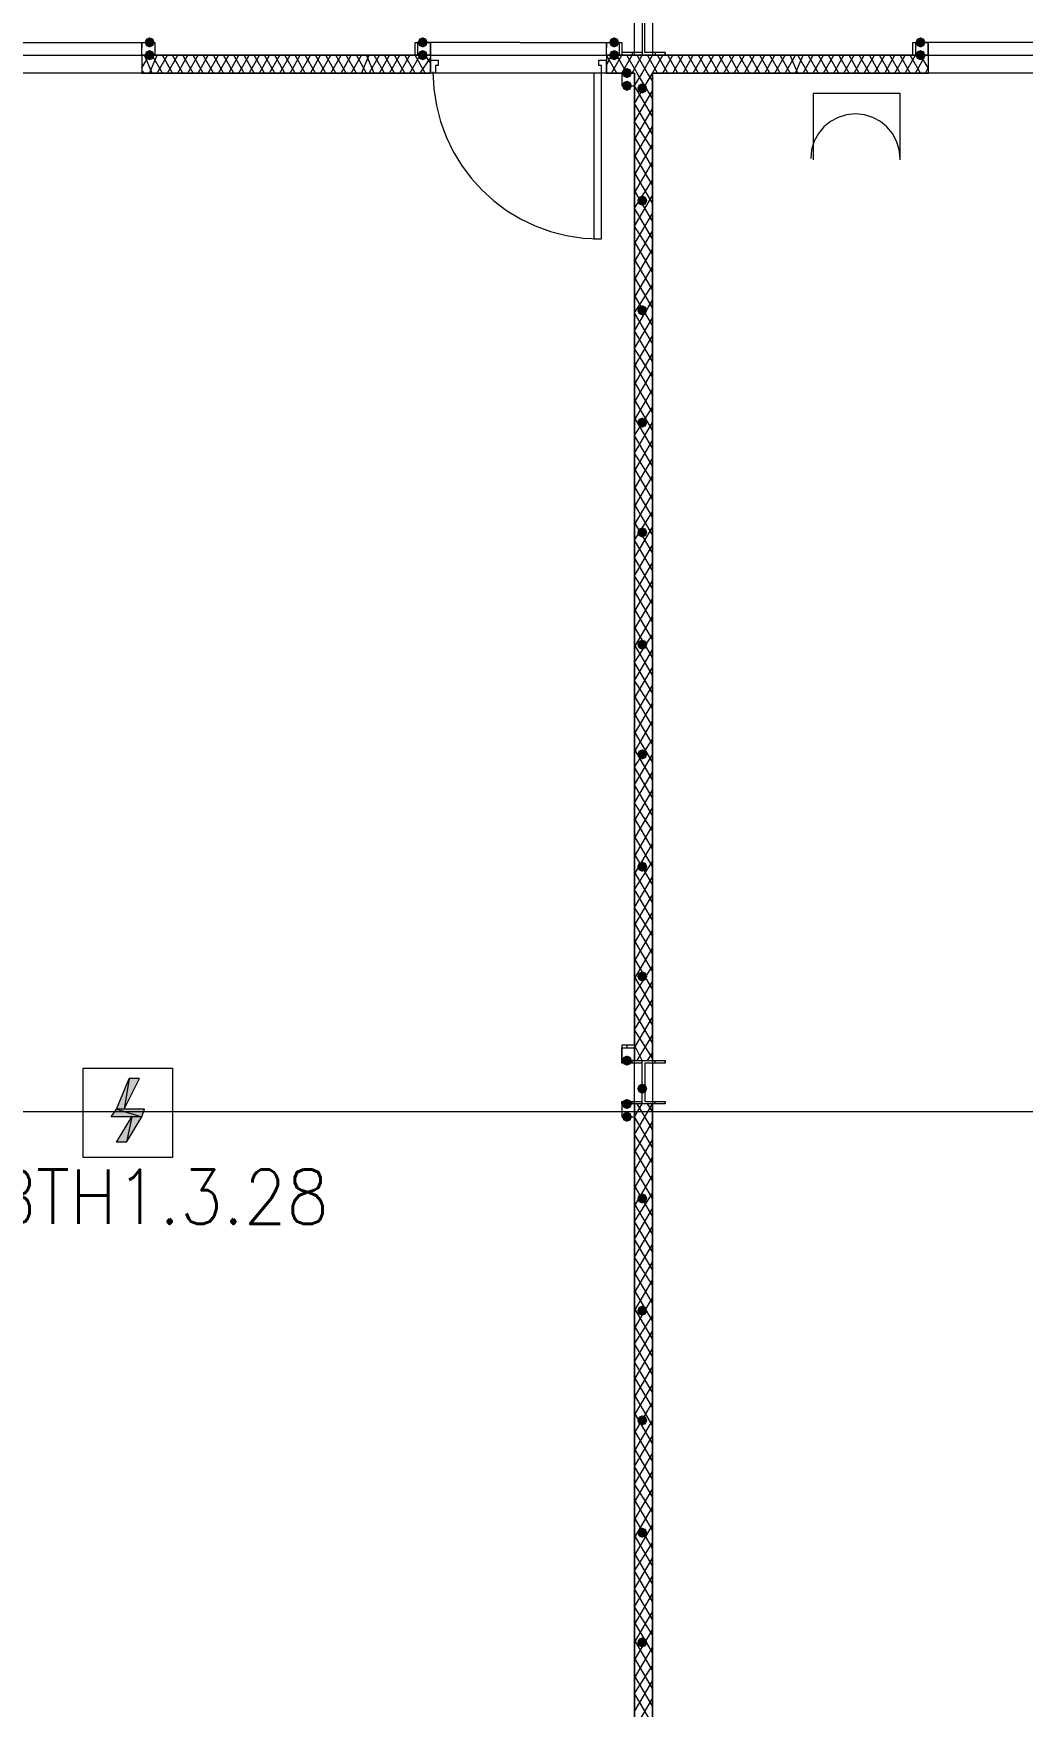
# Model space of a CAD drawing. Header units: millimetres. Extents: x 0 to 420, y 0 to 297.
# Drawn here: x 207.62 to 224.03, y 112.94 to 140.69 of the extents above; entities that cross this region are included whole.
import ezdxf

# ---------------------------------------------------------------- set-up
doc = ezdxf.new("R2010")
doc.units = ezdxf.units.MM
doc.styles.get("Standard").update_dxf_attribs({"font": 'STANDARD'})

msp = doc.modelspace()

# ---------------------------------------------------------------- hatches: boundary and pattern name
for points in [[(209.634667, 140.546667), (209.609796, 140.486871), (209.55, 140.462), (209.490204, 140.486871), (209.465333, 140.546667), (209.490204, 140.606462), (209.55, 140.631333), (209.609796, 140.606463)], [(214.164333, 140.546667), (214.139462, 140.486871), (214.079667, 140.462), (214.019871, 140.486871), (213.995, 140.546667), (214.019871, 140.606462), (214.079667, 140.631333), (214.139462, 140.606463)], [(217.339333, 140.546667), (217.314462, 140.486871), (217.254667, 140.462), (217.194871, 140.486871), (217.17, 140.546667), (217.194871, 140.606462), (217.254667, 140.631333), (217.314462, 140.606463)], [(222.419333, 140.546667), (222.394463, 140.486871), (222.334667, 140.462), (222.274871, 140.486871), (222.25, 140.546667), (222.274871, 140.606462), (222.334667, 140.631333), (222.394462, 140.606463)], [(209.634667, 140.335), (209.609796, 140.275204), (209.55, 140.250333), (209.490204, 140.275204), (209.465333, 140.335), (209.490204, 140.394796), (209.55, 140.419667), (209.609796, 140.394796)], [(214.164333, 140.335), (214.139462, 140.275204), (214.079667, 140.250333), (214.019871, 140.275204), (213.995, 140.335), (214.019871, 140.394796), (214.079667, 140.419667), (214.139462, 140.394796)], [(217.339333, 140.335), (217.314462, 140.275204), (217.254667, 140.250333), (217.194871, 140.275204), (217.17, 140.335), (217.194871, 140.394796), (217.254667, 140.419667), (217.314462, 140.394796)], [(222.419333, 140.335), (222.394463, 140.275204), (222.334667, 140.250333), (222.274871, 140.275204), (222.25, 140.335), (222.274871, 140.394796), (222.334667, 140.419667), (222.394462, 140.394796)], [(217.551, 140.038667), (217.526129, 139.978871), (217.466333, 139.954), (217.406538, 139.978871), (217.381667, 140.038667), (217.406537, 140.098462), (217.466333, 140.123333), (217.526129, 140.098463)], [(217.551, 139.827), (217.526129, 139.767204), (217.466333, 139.742333), (217.406538, 139.767204), (217.381667, 139.827), (217.406537, 139.886796), (217.466333, 139.911667), (217.526129, 139.886796)], [(217.805, 139.784667), (217.780129, 139.724871), (217.720333, 139.7), (217.660538, 139.724871), (217.635667, 139.784667), (217.660537, 139.844462), (217.720333, 139.869333), (217.780129, 139.844463)], [(217.805, 137.922), (217.780129, 137.862204), (217.720333, 137.837333), (217.660538, 137.862204), (217.635667, 137.922), (217.660537, 137.981796), (217.720333, 138.006667), (217.780129, 137.981796)], [(217.805, 136.101667), (217.780129, 136.041871), (217.720333, 136.017), (217.660538, 136.041871), (217.635667, 136.101667), (217.660537, 136.161462), (217.720333, 136.186333), (217.780129, 136.161463)], [(217.805, 134.239), (217.780129, 134.179204), (217.720333, 134.154333), (217.660538, 134.179204), (217.635667, 134.239), (217.660537, 134.298796), (217.720333, 134.323667), (217.780129, 134.298796)], [(217.805, 132.418667), (217.780129, 132.358871), (217.720333, 132.334), (217.660538, 132.358871), (217.635667, 132.418667), (217.660537, 132.478462), (217.720333, 132.503333), (217.780129, 132.478463)], [(217.805, 130.556), (217.780129, 130.496204), (217.720333, 130.471333), (217.660538, 130.496204), (217.635667, 130.556), (217.660537, 130.615796), (217.720333, 130.640667), (217.780129, 130.615796)], [(217.805, 128.735667), (217.780129, 128.675871), (217.720333, 128.651), (217.660538, 128.675871), (217.635667, 128.735667), (217.660537, 128.795462), (217.720333, 128.820333), (217.780129, 128.795463)], [(217.805, 126.873), (217.780129, 126.813204), (217.720333, 126.788333), (217.660538, 126.813204), (217.635667, 126.873), (217.660537, 126.932796), (217.720333, 126.957667), (217.780129, 126.932796)], [(217.805, 125.052667), (217.780129, 124.992871), (217.720333, 124.968), (217.660538, 124.992871), (217.635667, 125.052667), (217.660537, 125.112462), (217.720333, 125.137333), (217.780129, 125.112463)], [(217.551, 123.655667), (217.526129, 123.595871), (217.466333, 123.571), (217.406538, 123.595871), (217.381667, 123.655667), (217.406537, 123.715462), (217.466333, 123.740333), (217.526129, 123.715463)], [(217.805, 123.19), (217.780129, 123.130204), (217.720333, 123.105333), (217.660538, 123.130204), (217.635667, 123.19), (217.660537, 123.249796), (217.720333, 123.274667), (217.780129, 123.249796)], [(217.551, 122.936), (217.526129, 122.876204), (217.466333, 122.851333), (217.406538, 122.876204), (217.381667, 122.936), (217.406537, 122.995796), (217.466333, 123.020667), (217.526129, 122.995796)], [(217.551, 122.724333), (217.526129, 122.664537), (217.466333, 122.639667), (217.406538, 122.664537), (217.381667, 122.724333), (217.406537, 122.784129), (217.466333, 122.809), (217.526129, 122.784129)], [(217.805, 121.369667), (217.780129, 121.309871), (217.720333, 121.285), (217.660538, 121.309871), (217.635667, 121.369667), (217.660537, 121.429462), (217.720333, 121.454333), (217.780129, 121.429463)], [(217.805, 119.507), (217.780129, 119.447204), (217.720333, 119.422333), (217.660538, 119.447204), (217.635667, 119.507), (217.660537, 119.566796), (217.720333, 119.591667), (217.780129, 119.566796)], [(217.805, 117.686667), (217.780129, 117.626871), (217.720333, 117.602), (217.660538, 117.626871), (217.635667, 117.686667), (217.660537, 117.746462), (217.720333, 117.771333), (217.780129, 117.746463)], [(217.805, 115.824), (217.780129, 115.764204), (217.720333, 115.739333), (217.660538, 115.764204), (217.635667, 115.824), (217.660537, 115.883796), (217.720333, 115.908667), (217.780129, 115.883796)], [(217.805, 114.003667), (217.780129, 113.943871), (217.720333, 113.919), (217.660538, 113.943871), (217.635667, 114.003667), (217.660537, 114.063462), (217.720333, 114.088333), (217.780129, 114.063463)]]:
    msp.add_hatch(color=7).paths.add_polyline_path(points, flags=0)
h = msp.add_hatch(color=1)
h.paths.add_polyline_path([(209.380668, 123.359333), (209.211334, 123.359333), (209.126668, 122.851333)], flags=0)
h.paths.add_polyline_path([(209.211334, 123.359333), (209.126668, 122.851333), (208.999668, 122.851333)], flags=0)
h = msp.add_hatch(color=1)
h.paths.add_polyline_path([(209.465334, 122.851333), (208.999668, 122.851333), (209.423001, 122.724333)], flags=0)
h.paths.add_polyline_path([(208.999668, 122.851333), (209.423001, 122.724333), (208.915001, 122.724333)], flags=0)
h = msp.add_hatch(color=1)
h.paths.add_polyline_path([(209.423001, 122.724333), (209.253668, 122.724333), (209.169001, 122.301)], flags=0)
h.paths.add_polyline_path([(209.253668, 122.724333), (209.169001, 122.301), (208.999668, 122.301)], flags=0)

# ---------------------------------------------------------------- linework, layer by layer
at = {"color": 7, "lineweight": 0}
for points in [[(200.490667, 151.468667), (200.490667, 140.335), (217.593333, 140.335), (217.593333, 151.468667)], [(217.889667, 151.468667), (217.889667, 140.335), (235.500333, 140.335), (235.500333, 151.468667)], [(218.101333, 141.054667), (217.381667, 141.054667), (217.381667, 141.012333), (217.720333, 141.012333), (217.720333, 140.377333), (217.381667, 140.377333), (217.381667, 140.335), (218.101333, 140.335), (218.101333, 140.377333), (217.762667, 140.377333), (217.762667, 141.012333), (218.101333, 141.012333)], [(213.952667, 140.546667), (214.206667, 140.546667), (214.206667, 140.335), (213.952667, 140.335)], [(213.995, 140.546667), (213.995, 140.335), (214.206667, 140.335), (214.206667, 140.546667)], [(222.207667, 140.546667), (222.461667, 140.546667), (222.461667, 140.335), (222.207667, 140.335)], [(222.25, 140.546667), (222.25, 140.335), (222.461667, 140.335), (222.461667, 140.546667)], [(214.333667, 140.250333), (214.333667, 140.165667), (214.291333, 140.165667), (214.291333, 140.038667), (214.206667, 140.038667), (214.206667, 140.250333)], [(214.206667, 140.038667), (214.206667, 140.250333)], [(217.127667, 140.250333), (217.127667, 140.038667), (217.043, 140.038667), (217.043, 140.165667), (217.000667, 140.165667), (217.000667, 140.250333)], [(217.127667, 140.038667), (217.127667, 140.250333)], [(217.593333, 105.537), (217.593333, 140.038667), (213.910333, 140.038667), (200.744667, 140.038667), (200.490667, 140.038667), (200.490667, 105.537)], [(217.043, 137.287), (217.043, 140.038667), (216.916, 140.038667), (216.916, 137.287)], [(217.593333, 140.038667), (217.381667, 140.038667), (217.381667, 139.827), (217.593333, 139.827), (217.593333, 140.038667), (217.381667, 140.038667), (217.381667, 139.827), (217.593333, 139.827)], [(217.889667, 105.537), (235.500333, 105.537), (235.500333, 140.038667), (231.309333, 140.038667), (218.101333, 140.038667), (217.889667, 140.038667)], [(217.593333, 123.909667), (217.381667, 123.909667), (217.381667, 123.655667), (217.593333, 123.655667)], [(217.593333, 123.867333), (217.593333, 123.655667), (217.381667, 123.655667), (217.381667, 123.867333)], [(218.101333, 122.936), (217.381667, 122.936), (217.381667, 122.978333), (217.720333, 122.978333), (217.720333, 123.613333), (217.381667, 123.613333), (217.381667, 123.655667), (218.101333, 123.655667), (218.101333, 123.613333), (217.762667, 123.613333), (217.762667, 122.978333), (218.101333, 122.978333)], [(217.593333, 122.936), (217.381667, 122.936), (217.381667, 122.724333), (217.593333, 122.724333), (217.593333, 122.936), (217.381667, 122.936), (217.381667, 122.724333), (217.593333, 122.724333)], [(217.593333, 122.936), (217.593333, 106.256667), (217.889667, 106.256667), (217.889667, 122.936)]]:
    msp.add_lwpolyline(points, close=True, dxfattribs=at)
at = {"color": 1, "lineweight": 0}
msp.add_lwpolyline([(134.620001, 122.809), (226.610334, 122.809), (226.610334, 142.578666), (226.949001, 142.578666), (226.949001, 145.330333), (226.949001, 147.446999), (229.531334, 147.446999), (229.531334, 150.198666), (211.920667, 150.198666), (211.920667, 145.287999), (209.169001, 145.287999), (194.606334, 145.287999)], dxfattribs=at)
at = {"color": 7, "lineweight": 0}
for points in [[(217.720333, 141.054667), (217.720333, 140.335)], [(207.221667, 140.546667), (209.423, 140.546667), (209.634667, 140.546667), (209.634667, 140.335), (209.423, 140.335), (209.423, 140.546667), (209.634667, 140.546667), (209.634667, 140.335), (209.423, 140.335), (209.423, 140.546667), (209.423, 140.462)], [(207.221667, 140.335), (209.423, 140.335), (209.423, 140.462)], [(215.688333, 140.546667), (214.206667, 140.546667), (214.206667, 140.462)], [(214.206667, 140.462), (214.206667, 140.335), (215.688333, 140.335)], [(215.688333, 140.546667), (217.127667, 140.546667), (217.339333, 140.546667), (217.339333, 140.335), (217.127667, 140.335), (217.127667, 140.546667), (217.381667, 140.546667), (217.381667, 140.335), (217.127667, 140.335), (217.127667, 140.546667), (217.127667, 140.462)], [(215.688333, 140.335), (217.127667, 140.335), (217.127667, 140.462)], [(224.620667, 140.546667), (222.461667, 140.546667), (222.461667, 140.462)], [(222.461667, 140.462), (222.461667, 140.335), (224.620667, 140.335)], [(209.423, 140.123333), (209.55, 140.335)], [(209.423, 140.335), (209.423, 140.038667)], [(209.423, 140.335), (209.423, 140.038667)], [(214.206667, 140.335), (209.423, 140.335)], [(209.592333, 140.038667), (209.465333, 140.335)], [(209.55, 140.038667), (209.677, 140.335)], [(209.761667, 140.038667), (209.592333, 140.335)], [(209.677, 140.038667), (209.846333, 140.335)], [(209.931, 140.038667), (209.761667, 140.335)], [(209.846333, 140.038667), (210.015667, 140.335)], [(210.100333, 140.038667), (209.931, 140.335)], [(210.015667, 140.038667), (210.185, 140.335)], [(210.269667, 140.038667), (210.100333, 140.335)], [(210.185, 140.038667), (210.354333, 140.335)], [(210.439, 140.038667), (210.269667, 140.335)], [(210.354333, 140.038667), (210.523667, 140.335)], [(210.608333, 140.038667), (210.439, 140.335)], [(210.523667, 140.038667), (210.693, 140.335)], [(210.777667, 140.038667), (210.608333, 140.335)], [(210.693, 140.038667), (210.862333, 140.335)], [(210.947, 140.038667), (210.777667, 140.335)], [(210.862333, 140.038667), (211.031667, 140.335)], [(211.116333, 140.038667), (210.947, 140.335)], [(211.031667, 140.038667), (211.201, 140.335)], [(211.285667, 140.038667), (211.116333, 140.335)], [(211.201, 140.038667), (211.370333, 140.335)], [(211.455, 140.038667), (211.285667, 140.335)], [(211.370333, 140.038667), (211.539667, 140.335)], [(211.624333, 140.038667), (211.455, 140.335)], [(211.539667, 140.038667), (211.709, 140.335)], [(211.793667, 140.038667), (211.624333, 140.335)], [(211.709, 140.038667), (211.878333, 140.335)], [(211.963, 140.038667), (211.793667, 140.335)], [(211.878333, 140.038667), (212.047667, 140.335)], [(212.132333, 140.038667), (211.963, 140.335)], [(212.047667, 140.038667), (212.217, 140.335)], [(212.301667, 140.038667), (212.132333, 140.335)], [(212.217, 140.038667), (212.386333, 140.335)], [(212.471, 140.038667), (212.301667, 140.335)], [(212.386333, 140.038667), (212.555667, 140.335)], [(212.640333, 140.038667), (212.471, 140.335)], [(212.555667, 140.038667), (212.725, 140.335)], [(212.809667, 140.038667), (212.640333, 140.335)], [(212.725, 140.038667), (212.894333, 140.335)], [(212.979, 140.038667), (212.809667, 140.335)], [(212.894333, 140.038667), (213.063667, 140.335)], [(213.148333, 140.038667), (212.979, 140.335)], [(213.063667, 140.038667), (213.190667, 140.335)], [(213.275333, 140.038667), (213.148333, 140.335)], [(213.190667, 140.038667), (213.36, 140.335)], [(213.444667, 140.038667), (213.275333, 140.335)], [(213.36, 140.038667), (213.529333, 140.335)], [(213.614, 140.038667), (213.444667, 140.335)], [(213.529333, 140.038667), (213.698667, 140.335)], [(213.783333, 140.038667), (213.614, 140.335)], [(213.698667, 140.038667), (213.868, 140.335)], [(213.952667, 140.038667), (213.783333, 140.335)], [(213.868, 140.038667), (214.037333, 140.335)], [(214.122, 140.038667), (213.952667, 140.335)], [(214.037333, 140.038667), (214.206667, 140.292667)], [(214.206667, 140.208), (214.122, 140.335)], [(214.206667, 140.335), (214.206667, 140.250333), (214.206667, 140.038667)], [(214.206667, 140.335), (214.206667, 140.250333)], [(217.127667, 140.165667), (217.212333, 140.335)], [(217.297, 140.038667), (217.127667, 140.335)], [(217.127667, 140.335), (217.127667, 140.250333), (217.127667, 140.038667)], [(217.127667, 140.335), (217.127667, 140.250333)], [(222.461667, 140.335), (217.127667, 140.335)], [(217.212333, 140.038667), (217.381667, 140.335)], [(217.466333, 140.038667), (217.297, 140.335)], [(217.381667, 140.377333), (217.381667, 140.335)], [(217.381667, 140.038667), (217.551, 140.335)], [(217.635667, 140.038667), (217.466333, 140.335)], [(217.551, 140.377333), (217.551, 140.335)], [(217.551, 140.038667), (217.720333, 140.335)], [(217.805, 140.038667), (217.635667, 140.335)], [(217.720333, 140.038667), (217.889667, 140.335)], [(217.974333, 140.038667), (217.805, 140.335)], [(217.889667, 140.038667), (218.059, 140.335)], [(217.932, 140.377333), (217.932, 140.335)], [(218.143667, 140.038667), (217.974333, 140.335)], [(218.059, 140.038667), (218.228333, 140.335)], [(218.101333, 140.377333), (218.101333, 140.335)], [(218.313, 140.038667), (218.143667, 140.335)], [(218.228333, 140.038667), (218.397667, 140.335)], [(218.482333, 140.038667), (218.313, 140.335)], [(218.397667, 140.038667), (218.567, 140.335)], [(218.651667, 140.038667), (218.482333, 140.335)], [(218.567, 140.038667), (218.736333, 140.335)], [(218.821, 140.038667), (218.651667, 140.335)], [(218.736333, 140.038667), (218.905667, 140.335)], [(218.990333, 140.038667), (218.821, 140.335)], [(218.905667, 140.038667), (219.075, 140.335)], [(219.159667, 140.038667), (218.990333, 140.335)], [(219.075, 140.038667), (219.244333, 140.335)], [(219.329, 140.038667), (219.159667, 140.335)], [(219.244333, 140.038667), (219.413667, 140.335)], [(219.498333, 140.038667), (219.329, 140.335)], [(219.413667, 140.038667), (219.583, 140.335)], [(219.667667, 140.038667), (219.498333, 140.335)], [(219.583, 140.038667), (219.752333, 140.335)], [(219.837, 140.038667), (219.667667, 140.335)], [(219.752333, 140.038667), (219.921667, 140.335)], [(220.006333, 140.038667), (219.837, 140.335)], [(219.921667, 140.038667), (220.091, 140.335)], [(220.175667, 140.038667), (220.006333, 140.335)], [(220.091, 140.038667), (220.260333, 140.335)], [(220.302667, 140.038667), (220.175667, 140.335)], [(220.260333, 140.038667), (220.387333, 140.335)], [(220.472, 140.038667), (220.302667, 140.335)], [(220.387333, 140.038667), (220.556667, 140.335)], [(220.641333, 140.038667), (220.472, 140.335)], [(220.556667, 140.038667), (220.726, 140.335)], [(220.810667, 140.038667), (220.641333, 140.335)], [(220.726, 140.038667), (220.895333, 140.335)], [(220.98, 140.038667), (220.810667, 140.335)], [(220.895333, 140.038667), (221.064667, 140.335)], [(221.149333, 140.038667), (220.98, 140.335)], [(221.064667, 140.038667), (221.234, 140.335)], [(221.318667, 140.038667), (221.149333, 140.335)], [(221.234, 140.038667), (221.403333, 140.335)], [(221.488, 140.038667), (221.318667, 140.335)], [(221.403333, 140.038667), (221.572667, 140.335)], [(221.657333, 140.038667), (221.488, 140.335)], [(221.572667, 140.038667), (221.742, 140.335)], [(221.826667, 140.038667), (221.657333, 140.335)], [(221.742, 140.038667), (221.911333, 140.335)], [(221.996, 140.038667), (221.826667, 140.335)], [(221.911333, 140.038667), (222.080667, 140.335)], [(222.165333, 140.038667), (221.996, 140.335)], [(222.080667, 140.038667), (222.25, 140.335)], [(222.334667, 140.038667), (222.165333, 140.335)], [(222.25, 140.038667), (222.419333, 140.335)], [(222.461667, 140.123333), (222.334667, 140.335)], [(222.461667, 140.335), (222.461667, 140.038667)], [(222.461667, 140.335), (222.461667, 140.038667)], [(209.465333, 140.038667), (209.423, 140.081)], [(209.423, 140.038667), (214.206667, 140.038667)], [(214.249, 140.059833), (214.263316, 139.776325), (214.305334, 139.501006), (214.37366, 139.235272), (214.466901, 138.980515), (214.583663, 138.73813), (214.722552, 138.509509), (214.882176, 138.296048), (215.061139, 138.099139), (215.258048, 137.920176), (215.471509, 137.760552), (215.70013, 137.621663), (215.942515, 137.504901), (216.197272, 137.41166), (216.463006, 137.343334), (216.738325, 137.301316), (217.021833, 137.287)], [(217.127667, 140.038667), (217.127667, 140.081)], [(217.127667, 140.038667), (217.593333, 140.038667)], [(217.593333, 139.827), (217.720333, 140.038667)], [(217.593333, 139.530667), (217.889667, 140.038667)], [(217.593333, 140.038667), (217.593333, 123.655667), (217.889667, 123.655667), (217.889667, 140.038667)], [(217.889667, 139.615333), (217.635667, 140.038667)], [(217.889667, 139.911667), (217.805, 140.038667)], [(217.889667, 140.038667), (222.461667, 140.038667)], [(222.419333, 140.038667), (222.461667, 140.123333)], [(217.889667, 139.319), (217.593333, 139.827)], [(217.593333, 139.234333), (217.889667, 139.742333)], [(217.889667, 139.022667), (217.593333, 139.530667)], [(217.593333, 138.938), (217.889667, 139.446)], [(217.889667, 138.768667), (217.593333, 139.234333)], [(217.593333, 138.641667), (217.889667, 139.149667)], [(217.889667, 138.472333), (217.593333, 138.980333)], [(217.593333, 138.345333), (217.889667, 138.853333)], [(217.889667, 138.176), (217.593333, 138.684)], [(217.593333, 138.049), (217.889667, 138.557)], [(217.889667, 137.879667), (217.593333, 138.387667)], [(217.593333, 137.795), (217.889667, 138.260667)], [(217.889667, 137.583333), (217.593333, 138.091333)], [(217.593333, 137.498667), (217.889667, 138.006667)], [(217.889667, 137.287), (217.593333, 137.795)], [(217.593333, 137.202333), (217.889667, 137.710333)], [(217.889667, 137.033), (217.593333, 137.498667)], [(217.593333, 136.906), (217.889667, 137.414)], [(217.889667, 136.736667), (217.593333, 137.244667)], [(217.593333, 136.609667), (217.889667, 137.117667)], [(217.889667, 136.440333), (217.593333, 136.948333)], [(217.593333, 136.313333), (217.889667, 136.821333)], [(217.889667, 136.144), (217.593333, 136.652)], [(217.593333, 136.059333), (217.889667, 136.525)], [(217.889667, 135.847667), (217.593333, 136.355667)], [(217.593333, 135.763), (217.889667, 136.271)], [(217.889667, 135.551333), (217.593333, 136.059333)], [(217.593333, 135.466667), (217.889667, 135.974667)], [(217.889667, 135.255), (217.593333, 135.763)], [(217.593333, 135.170333), (217.889667, 135.678333)], [(217.889667, 135.001), (217.593333, 135.466667)], [(217.593333, 134.874), (217.889667, 135.382)], [(217.889667, 134.704667), (217.593333, 135.212667)], [(217.593333, 134.577667), (217.889667, 135.085667)], [(217.889667, 134.408333), (217.593333, 134.916333)], [(217.593333, 134.281333), (217.889667, 134.789333)], [(217.889667, 134.112), (217.593333, 134.62)], [(217.593333, 134.027333), (217.889667, 134.493)], [(217.889667, 133.815667), (217.593333, 134.323667)], [(217.593333, 133.731), (217.889667, 134.239)], [(217.889667, 133.519333), (217.593333, 134.027333)], [(217.593333, 133.434667), (217.889667, 133.942667)], [(217.889667, 133.265333), (217.593333, 133.731)], [(217.593333, 133.138333), (217.889667, 133.646333)], [(217.889667, 132.969), (217.593333, 133.477)], [(217.593333, 132.842), (217.889667, 133.35)], [(217.889667, 132.672667), (217.593333, 133.180667)], [(217.593333, 132.545667), (217.889667, 133.053667)], [(217.889667, 132.376333), (217.593333, 132.884333)], [(217.593333, 132.291667), (217.889667, 132.757333)], [(217.889667, 132.08), (217.593333, 132.588)], [(217.593333, 131.995333), (217.889667, 132.503333)], [(217.889667, 131.783667), (217.593333, 132.291667)], [(217.593333, 131.699), (217.889667, 132.207)], [(217.889667, 131.487333), (217.593333, 131.995333)], [(217.593333, 131.402667), (217.889667, 131.910667)], [(217.889667, 131.233333), (217.593333, 131.699)], [(217.593333, 131.106333), (217.889667, 131.614333)], [(217.889667, 130.937), (217.593333, 131.445)], [(217.593333, 130.81), (217.889667, 131.318)], [(217.889667, 130.640667), (217.593333, 131.148667)], [(217.593333, 130.513667), (217.889667, 131.021667)], [(217.889667, 130.344333), (217.593333, 130.852333)], [(217.593333, 130.259667), (217.889667, 130.725333)], [(217.889667, 130.048), (217.593333, 130.556)], [(217.593333, 129.963333), (217.889667, 130.471333)], [(217.889667, 129.751667), (217.593333, 130.259667)], [(217.593333, 129.667), (217.889667, 130.175)], [(217.889667, 129.497667), (217.593333, 129.963333)], [(217.593333, 129.370667), (217.889667, 129.878667)], [(217.889667, 129.201333), (217.593333, 129.709333)], [(217.593333, 129.074333), (217.889667, 129.582333)], [(217.889667, 128.905), (217.593333, 129.413)], [(217.593333, 128.778), (217.889667, 129.286)], [(217.889667, 128.608667), (217.593333, 129.116667)], [(217.593333, 128.524), (217.889667, 128.989667)], [(217.889667, 128.312333), (217.593333, 128.820333)], [(217.593333, 128.227667), (217.889667, 128.735667)], [(217.889667, 128.016), (217.593333, 128.524)], [(217.593333, 127.931333), (217.889667, 128.439333)], [(217.889667, 127.719667), (217.593333, 128.227667)], [(217.593333, 127.635), (217.889667, 128.143)], [(217.889667, 127.465667), (217.593333, 127.931333)], [(217.593333, 127.338667), (217.889667, 127.846667)], [(217.889667, 127.169333), (217.593333, 127.677333)], [(217.593333, 127.042333), (217.889667, 127.550333)], [(217.889667, 126.873), (217.593333, 127.381)], [(217.593333, 126.746), (217.889667, 127.254)], [(217.889667, 126.576667), (217.593333, 127.084667)], [(217.593333, 126.492), (217.889667, 126.957667)], [(217.889667, 126.280333), (217.593333, 126.788333)], [(217.593333, 126.195667), (217.889667, 126.703667)], [(217.889667, 125.984), (217.593333, 126.492)], [(217.593333, 125.899333), (217.889667, 126.407333)], [(217.889667, 125.73), (217.593333, 126.195667)], [(217.593333, 125.603), (217.889667, 126.111)], [(217.889667, 125.433667), (217.593333, 125.941667)], [(217.593333, 125.306667), (217.889667, 125.814667)], [(217.889667, 125.137333), (217.593333, 125.645333)], [(217.593333, 125.010333), (217.889667, 125.518333)], [(217.889667, 124.841), (217.593333, 125.349)], [(217.593333, 124.756333), (217.889667, 125.222)], [(217.889667, 124.544667), (217.593333, 125.052667)], [(217.593333, 124.46), (217.889667, 124.968)], [(217.889667, 124.248333), (217.593333, 124.756333)], [(217.593333, 124.163667), (217.889667, 124.671667)], [(217.889667, 123.952), (217.593333, 124.46)], [(217.593333, 123.867333), (217.889667, 124.375333)], [(217.889667, 123.698), (217.593333, 124.163667)], [(217.635667, 123.655667), (217.889667, 124.079)], [(217.466333, 123.909667), (217.466333, 123.867333)], [(217.720333, 123.655667), (217.593333, 123.909667)], [(208.449334, 123.528666), (209.931001, 123.528666)], [(217.381667, 123.613333), (217.381667, 123.655667)], [(217.551, 123.613333), (217.551, 123.655667)], [(217.720333, 122.936), (217.720333, 123.655667)], [(217.805, 123.655667), (217.889667, 123.782667)], [(217.932, 123.613333), (217.932, 123.655667)], [(218.101333, 123.613333), (218.101333, 123.655667)], [(217.381667, 122.936), (217.381667, 122.978333)], [(217.551, 122.936), (217.551, 122.978333)], [(217.932, 122.936), (217.932, 122.978333)], [(218.101333, 122.936), (218.101333, 122.978333)], [(217.593333, 122.724333), (217.720333, 122.936)], [(217.593333, 122.428), (217.889667, 122.936)], [(217.889667, 122.216333), (217.593333, 122.724333)], [(217.889667, 122.512667), (217.635667, 122.936)], [(217.889667, 122.809), (217.805, 122.936)], [(217.593333, 122.131667), (217.889667, 122.639667)], [(217.889667, 121.962333), (217.593333, 122.428)], [(217.593333, 121.835333), (217.889667, 122.343333)], [(217.889667, 121.666), (217.593333, 122.174)], [(217.593333, 121.539), (217.889667, 122.047)], [(217.889667, 121.369667), (217.593333, 121.877667)], [(217.593333, 121.242667), (217.889667, 121.750667)], [(217.889667, 121.073333), (217.593333, 121.581333)], [(217.593333, 120.988667), (217.889667, 121.454333)], [(217.889667, 120.777), (217.593333, 121.285)], [(217.593333, 120.692333), (217.889667, 121.200333)], [(217.889667, 120.480667), (217.593333, 120.988667)], [(217.593333, 120.396), (217.889667, 120.904)], [(217.889667, 120.184333), (217.593333, 120.692333)], [(217.593333, 120.099667), (217.889667, 120.607667)], [(217.889667, 119.930333), (217.593333, 120.396)], [(217.593333, 119.803333), (217.889667, 120.311333)], [(217.889667, 119.634), (217.593333, 120.142)], [(217.593333, 119.507), (217.889667, 120.015)], [(217.889667, 119.337667), (217.593333, 119.845667)], [(217.593333, 119.210667), (217.889667, 119.718667)], [(217.889667, 119.041333), (217.593333, 119.549333)], [(217.593333, 118.956667), (217.889667, 119.422333)], [(217.889667, 118.745), (217.593333, 119.253)], [(217.593333, 118.660333), (217.889667, 119.168333)], [(217.889667, 118.448667), (217.593333, 118.956667)], [(217.593333, 118.364), (217.889667, 118.872)], [(217.889667, 118.152333), (217.593333, 118.660333)], [(217.593333, 118.067667), (217.889667, 118.575667)], [(217.889667, 117.898333), (217.593333, 118.406333)], [(217.593333, 117.771333), (217.889667, 118.279333)], [(217.889667, 117.602), (217.593333, 118.11)], [(217.593333, 117.475), (217.889667, 117.983)], [(217.889667, 117.305667), (217.593333, 117.813667)], [(217.593333, 117.178667), (217.889667, 117.686667)], [(217.889667, 117.009333), (217.593333, 117.517333)], [(217.593333, 116.924667), (217.889667, 117.432667)], [(217.889667, 116.713), (217.593333, 117.221)], [(217.593333, 116.628333), (217.889667, 117.136333)], [(217.889667, 116.416667), (217.593333, 116.924667)], [(217.593333, 116.332), (217.889667, 116.84)], [(217.889667, 116.162667), (217.593333, 116.628333)], [(217.593333, 116.035667), (217.889667, 116.543667)], [(217.889667, 115.866333), (217.593333, 116.374333)], [(217.593333, 115.739333), (217.889667, 116.247333)], [(217.889667, 115.57), (217.593333, 116.078)], [(217.593333, 115.443), (217.889667, 115.951)], [(217.889667, 115.273667), (217.593333, 115.781667)], [(217.593333, 115.189), (217.889667, 115.654667)], [(217.889667, 114.977333), (217.593333, 115.485333)], [(217.593333, 114.892667), (217.889667, 115.400667)], [(217.889667, 114.681), (217.593333, 115.189)], [(217.593333, 114.596333), (217.889667, 115.104333)], [(217.889667, 114.384667), (217.593333, 114.892667)], [(217.593333, 114.3), (217.889667, 114.808)], [(217.889667, 114.130667), (217.593333, 114.596333)], [(217.593333, 114.003667), (217.889667, 114.511667)], [(217.889667, 113.834333), (217.593333, 114.342333)], [(217.593333, 113.707333), (217.889667, 114.215333)], [(217.889667, 113.538), (217.593333, 114.046)], [(217.593333, 113.411), (217.889667, 113.919)], [(217.889667, 113.241667), (217.593333, 113.749667)], [(217.593333, 113.157), (217.889667, 113.622667)], [(217.889667, 112.945333), (217.593333, 113.453333)], [(217.593333, 112.860667), (217.889667, 113.368667)], [(217.889667, 112.649), (217.593333, 113.157)], [(217.593333, 112.564333), (217.889667, 113.072333)]]:
    msp.add_lwpolyline(points, dxfattribs=at)
at = {"color": 6, "lineweight": 0}
for points in [[(221.996, 138.599333), (221.996, 139.7), (220.556667, 139.7), (220.556667, 138.599333)], [(221.996, 138.620712), (221.980909, 138.769982), (221.937716, 138.909009), (221.869399, 139.034815), (221.778936, 139.144423), (221.669303, 139.234855), (221.543479, 139.303136), (221.404441, 139.346288), (221.255167, 139.361333), (221.105892, 139.346288), (220.966854, 139.303136), (220.84103, 139.234855), (220.731397, 139.144423), (220.640934, 139.034815), (220.572617, 138.909009), (220.529424, 138.769982), (220.514333, 138.620712)]]:
    msp.add_lwpolyline(points, dxfattribs=at)
at = {"color": 1, "lineweight": 0}
for points in [[(209.931001, 122.047), (208.449334, 122.047), (208.449334, 123.528666), (209.931001, 123.528666)], [(209.211334, 123.359333), (209.126668, 122.851333), (208.999668, 122.851333)], [(209.380668, 123.359333), (209.211334, 123.359333), (209.126668, 122.851333)], [(208.999668, 122.851333), (209.423001, 122.724333), (208.915001, 122.724333)], [(209.465334, 122.851333), (208.999668, 122.851333), (209.423001, 122.724333)], [(209.253668, 122.724333), (209.169001, 122.301), (208.999668, 122.301)], [(209.423001, 122.724333), (209.253668, 122.724333), (209.169001, 122.301)]]:
    msp.add_lwpolyline(points, close=True, dxfattribs=at)

# ---------------------------------------------------------------- texts
at = {"color": 7, "insert": (206.925337, 121.8479), "char_height": 0.90157, "width": 5.30924556, "attachment_point": 1}
msp.add_mtext('BTH1.3.28', dxfattribs=at)

doc.saveas('drawing.dxf')
